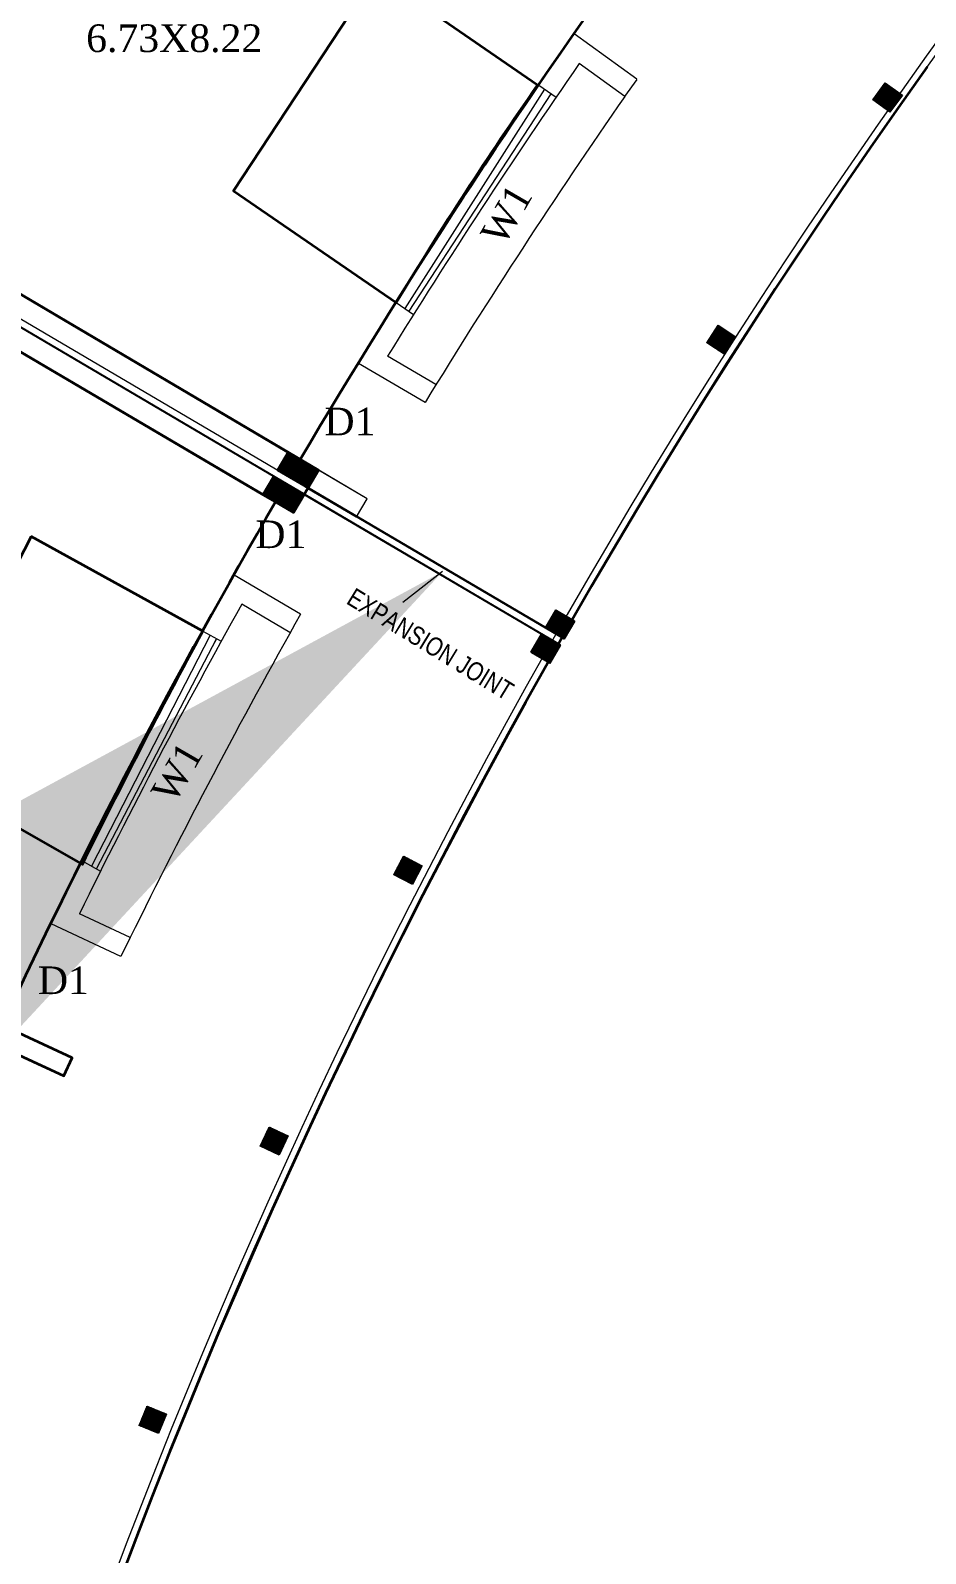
# Model space of a CAD drawing. Header units: metres. Extents: x 43 to 977, y 102 to 459.
# Drawn here: x 774.27 to 783.99, y 191.23 to 207.76 of the extents above; entities that cross this region are included whole.
import ezdxf

# ---------------------------------------------------------------- set-up
doc = ezdxf.new("R2010")
doc.units = ezdxf.units.M
doc.header["$MEASUREMENT"] = 0
doc.linetypes.add('HIDDEN', pattern=[0.375, 0.25, -0.125])
for name, color, linetype, lineweight in [('BLK_1_FLR_3_BLT_UP_AREA_DEDUCT', 4, 'Continuous', 35), ('BLK_1_FLR_3_CARPET_AREA', 10, 'Continuous', 35), ('BLK_1_FLR_3_REGULAR_ROOM_14', 7, 'Continuous', 35), ('BLK_1_FLR_3_REGULAR_ROOM_15', 7, 'Continuous', 35), ('BLK_1_FLR_3_ROOM_15_LIGHT_VENTILATION_3', 6, 'Continuous', 35), ('BLK_1_FLR_3_ROOM_16_LIGHT_VENTILATION_3', 6, 'Continuous', 35), ('Column', 1, 'Continuous', 0), ('fence', 15, 'Continuous', 0), ('FURN', 30, 'Continuous', 0), ('HAT', 1, 'Continuous', 0), ('hatch', 7, 'Continuous', 0), ('main wall', 150, 'Continuous', 0), ('RTEXT', 4, 'Continuous', 0), ('TEXT', 130, 'Continuous', 0), ('WALL', 7, 'Continuous', 0)]:
    doc.layers.add(name, color=color, linetype=linetype, lineweight=lineweight)
doc.styles.add('ARIAL NARROW', font='')
doc.styles.add('RTEXT', font='arial.ttf', dxfattribs={"width": 0.8, "height": 8})
doc.styles.add('style2', font='romantic.ttf')
doc.styles.get('ARIAL NARROW').set_extended_font_data('Lydian BT')
doc.dimstyles.new('Copy(2) of S-2', dxfattribs={"dimtxt": 10.5, "dimasz": 8, "dimexe": 2, "dimexo": 50, "dimgap": 5, "dimtad": 0, "dimtoh": 1, "dimdec": 1, "dimzin": 0, "dimdsep": 46, "dimlunit": 4, "dimtxsty": 'ARIAL NARROW', "dimcen": 0.09, "dimdle": 3, "dimse1": 1, "dimse2": 1, "dimclrd": 7, "dimclre": 13, "dimclrt": 7, "dimadec": 0, "dimazin": 0, "dimtfac": 1, "dimtdec": 1, "dimtofl": 0, "dimtmove": 0, "dimatfit": 3, "dimfxl": 0, "dimtolj": 1, "dimtzin": 0, "dimlwd": 13, "dimarcsym": 0})

msp = doc.modelspace()

# ---------------------------------------------------------------- hatches: boundary and pattern name
at = {"layer": 'hatch'}
h = msp.add_hatch(dxfattribs=at)
h.set_pattern_fill('ANSI31', color=256, scale=0.025396, angle=54.00026, style=0)
h.set_pattern_definition([(99.00026034, (-3761.0147, -3214.3701246), (-0.0031354366037, -0.0004966189759), [])])
h.paths.add_polyline_path([(783.55376, 207.19368), (783.41941, 207.00877), (783.60432, 206.87442), (783.73867, 207.05933)])
h = msp.add_hatch(dxfattribs=at)
h.set_pattern_fill('ANSI31', color=256, scale=0.025396, angle=56.686989, style=0)
h.set_pattern_definition([(101.686988574, (-3597.447562, -3426.267956), (-0.003108710956, -0.0006430468843), [])])
h.paths.add_polyline_path([(781.73928, 204.5617), (781.61375, 204.37069), (781.80475, 204.24516), (781.93028, 204.43617)])
h = msp.add_hatch(dxfattribs=at)
h.set_pattern_fill('ANSI31', color=256, scale=0.025396, angle=59.540049, style=0)
h.set_pattern_definition([(104.540048734, (-3415.8412842, -3641.1951436), (-0.00307285014, -0.0007969850187), [])])
h.paths.add_polyline_path([(777.06256, 203.18402), (776.94669, 202.987), (777.27505, 202.79389), (777.39092, 202.99091)])
h = msp.add_hatch(dxfattribs=at)
h.set_pattern_fill('ANSI31', color=256, scale=0.025396, angle=59.540049, style=0)
h.set_pattern_definition([(104.540048734, (-3415.83455, -3641.2018777), (-0.00307285014, -0.0007969850187), [])])
h.paths.add_polyline_path([(777.06929, 203.17729), (776.95342, 202.98027), (777.28179, 202.78715), (777.39766, 202.98417)])
h = msp.add_hatch(dxfattribs=at)
h.set_pattern_fill('ANSI31', color=256, scale=0.025396, angle=59.540049, style=0)
h.set_pattern_definition([(104.540048734, (-3415.995124, -3641.4565644), (-0.00307285014, -0.0007969850187), [])])
h.paths.add_polyline_path([(776.90872, 202.9226), (776.79285, 202.72558), (777.12121, 202.53247), (777.23708, 202.72949)])
h = msp.add_hatch(dxfattribs=at)
h.set_pattern_fill('ANSI31', color=256, scale=0.025396, angle=59.540049, style=0)
h.set_pattern_definition([(104.540048734, (-3415.98839, -3641.4632985), (-0.00307285014, -0.0007969850187), [])])
h.paths.add_polyline_path([(776.91545, 202.91587), (776.79958, 202.71885), (777.12795, 202.52573), (777.24382, 202.72275)])
h = msp.add_hatch(dxfattribs=at)
h.set_pattern_fill('ANSI31', color=256, scale=0.025396, angle=59.538529, style=0)
h.set_pattern_definition([(104.538529406, (-3413.1608024, -3642.720305), (-0.0030728712728, -0.0007969035348), [])])
h.paths.add_polyline_path([(779.97632, 201.47043), (779.86045, 201.27341), (780.05747, 201.15754), (780.17334, 201.35455)])
h = msp.add_hatch(dxfattribs=at)
h.set_pattern_fill('ANSI31', color=256, scale=0.025396, angle=59.538529, style=0)
h.set_pattern_definition([(104.538529406, (-3413.1540682, -3642.7270393), (-0.0030728712728, -0.0007969035348), [])])
h.paths.add_polyline_path([(779.98306, 201.46369), (779.86718, 201.26668), (780.0642, 201.1508), (780.18007, 201.34782)])
h = msp.add_hatch(dxfattribs=at)
h.set_pattern_fill('ANSI31', color=256, scale=0.025396, angle=59.538529, style=0)
h.set_pattern_definition([(104.538529406, (-3413.3161206, -3642.98194), (-0.0030728712728, -0.0007969035348), [])])
h.paths.add_polyline_path([(779.82101, 201.20879), (779.70513, 201.01177), (779.90215, 200.8959), (780.01802, 201.09292)])
h = msp.add_hatch(dxfattribs=at)
h.set_pattern_fill('ANSI31', color=256, scale=0.025396, angle=59.538529, style=0)
h.set_pattern_definition([(104.538529406, (-3413.3093864, -3642.9886743), (-0.0030728712728, -0.0007969035348), [])])
h.paths.add_polyline_path([(779.82774, 201.20206), (779.71187, 201.00504), (779.90888, 200.88917), (780.02476, 201.08618)])
h = msp.add_hatch(dxfattribs=at)
h.set_pattern_fill('ANSI31', color=256, scale=0.025396, angle=62.297451, style=0)
h.set_pattern_definition([(107.297450675, (-3224.9215664, -3842.7686028), (-0.0030309516406, -0.0009438883701), [])])
h.paths.add_polyline_path([(778.32036, 198.79735), (778.21411, 198.59499), (778.41647, 198.48873), (778.52273, 198.6911)])
h = msp.add_hatch(dxfattribs=at)
h.set_pattern_fill('ANSI31', color=256, scale=0.025396, angle=64.780439, style=0)
h.set_pattern_definition([(109.78043949, (-3047.5302544, -4015.3467657), (-0.0029872141099, -0.001074311391), [])])
h.paths.add_polyline_path([(776.86132, 195.8562), (776.76394, 195.64942), (776.97071, 195.55203), (777.0681, 195.75881)])
h = msp.add_hatch(dxfattribs=at)
h.set_pattern_fill('ANSI31', color=256, scale=0.025396, angle=67.81361, style=0)
h.set_pattern_definition([(112.81360989, (-2820.6668657, -4214.841925), (-0.002926183021, -0.0012308720609), [])])
h.paths.add_polyline_path([(775.53504, 192.82562), (775.44873, 192.61397), (775.66038, 192.52766), (775.74669, 192.73931)])

# ---------------------------------------------------------------- linework, layer by layer
at = {"layer": 'BLK_1_FLR_3_BLT_UP_AREA_DEDUCT', "color": 26, "lineweight": 35}
msp.add_lwpolyline([(784.00839, 207.36506), (783.69346, 206.9213), (783.42223, 206.5333), (783.15008, 206.13838), (782.8785, 205.73855), (782.6172, 205.34827), (782.35705, 204.95412), (782.09491, 204.55112), (781.84145, 204.15572), (781.58332, 203.74707), (781.35754, 203.38454), (781.0825, 202.93625), (780.85817, 202.56505), (780.59256, 202.11883), (780.36292, 201.727), (780.11357, 201.29493), (779.90148, 200.92185), (779.64563, 200.46472), (779.454, 200.11708), (779.18881, 199.62833), (778.98481, 199.24606), (778.7432, 198.78591), (778.53146, 198.37586), (778.30887, 197.93763), (778.09952, 197.51849), (777.88591, 197.08362), (777.68913, 196.67624), (777.47439, 196.22403), (777.30685, 195.8654), (777.07439, 195.35903), (776.89792, 194.96752), (776.68596, 194.48877), (776.50118, 194.06347), (776.30919, 193.6134), (776.14488, 193.22125), (775.94414, 192.73307), (775.78017, 192.32649), (775.59088, 191.84796), (775.4452, 191.47263), (775.24947, 190.9582)], dxfattribs=at)
at = {"layer": 'BLK_1_FLR_3_CARPET_AREA', "color": 15, "lineweight": 35, "ltscale": 20}
msp.add_lwpolyline([(762.81617, 190.9788, -0.0203343), (764.47301, 195.65746), (772.70375, 191.83249), (772.80007, 192.03977), (764.55482, 195.87148), (765.01041, 197.06337), (766.1505, 199.66631), (766.40735, 200.21906), (774.63202, 196.41153), (774.7229, 196.60708), (766.50077, 200.42769), (768.02593, 203.52313), (768.3097, 204.06256), (769.68405, 206.54942), (769.83915, 206.81315), (777.12611, 202.52756), (777.2413, 202.72342), (777.39579, 202.98611), (770.11303, 207.28506), (770.41792, 207.7972)], format="xyb", dxfattribs=at)
msp.add_lwpolyline([(784.00821, 207.36506), (783.69327, 206.9213), (783.42205, 206.5333), (783.14989, 206.13838), (782.87832, 205.73855), (782.61701, 205.34827), (782.35687, 204.95412), (782.09473, 204.55112), (781.84126, 204.15572), (781.58313, 203.74707), (781.35736, 203.38454), (781.08232, 202.93625), (780.85799, 202.56505), (780.59237, 202.11883), (780.36274, 201.727), (780.11339, 201.29493), (779.90129, 200.92185), (779.64544, 200.46472), (779.45381, 200.11708), (779.18862, 199.62833), (778.98463, 199.24606), (778.74301, 198.78591), (778.53128, 198.37586), (778.30869, 197.93763), (778.09933, 197.51849), (777.88573, 197.08362), (777.68894, 196.67624), (777.47421, 196.22403), (777.30666, 195.8654), (777.0742, 195.35903), (776.89773, 194.96752), (776.68578, 194.48877), (776.50099, 194.06347), (776.30901, 193.6134), (776.14469, 193.22125), (775.94396, 192.73307), (775.77998, 192.32649), (775.5907, 191.84796), (775.44501, 191.47263), (775.24928, 190.9582)], dxfattribs=at)
at = {"layer": 'BLK_1_FLR_3_REGULAR_ROOM_14', "color": 3, "lineweight": 35, "ltscale": 20}
msp.add_lwpolyline([(780.8778, 208.71756), (780.75459, 208.80708), (774.22368, 213.55247), (773.86542, 213.05936), (772.32052, 210.81206), (771.98578, 210.3027), (770.41792, 207.7972), (770.11303, 207.28506), (777.19896, 203.1023, -0.0233726)], format="xyb", close=True, dxfattribs=at)
at = {"layer": 'BLK_1_FLR_3_REGULAR_ROOM_15', "color": 3, "lineweight": 35, "ltscale": 20}
msp.add_lwpolyline([(776.93005, 202.64286), (776.79774, 202.72067), (769.83915, 206.81315), (769.68405, 206.54942), (768.3097, 204.06256), (768.02593, 203.52313), (766.50092, 200.42798), (766.6391, 200.36377), (771.82431, 197.95411), (771.8244, 197.9543), (772.03168, 197.85798), (773.96291, 196.96032, -0.02231829)], format="xyb", close=True, dxfattribs=at)
at = {"layer": 'BLK_1_FLR_3_ROOM_15_LIGHT_VENTILATION_3', "color": 3, "lineweight": 35, "ltscale": 20}
msp.add_lwpolyline([(779.77673, 207.16697), (778.02247, 208.37506), (776.47344, 206.018), (778.24184, 204.80738, -0.01580129)], format="xyb", close=True, dxfattribs=at)
at = {"layer": 'BLK_1_FLR_3_ROOM_16_LIGHT_VENTILATION_3', "color": 3, "lineweight": 35, "ltscale": 20}
msp.add_lwpolyline([(774.27539, 202.26696), (772.98797, 199.75909), (774.83238, 198.70561, -0.00992481), (776.14078, 201.23963)], format="xyb", close=True, dxfattribs=at)
at = {"layer": 'Column'}
for points in [[(783.41941, 207.00877), (783.55376, 207.19368), (783.73867, 207.05933), (783.60432, 206.87442)], [(781.61375, 204.37069), (781.73928, 204.5617), (781.93028, 204.43617), (781.80475, 204.24516)], [(776.94669, 202.987), (777.06256, 203.18402), (777.39092, 202.99091), (777.27505, 202.79389)], [(776.95342, 202.98027), (777.06929, 203.17729), (777.39766, 202.98417), (777.28179, 202.78715)], [(776.79285, 202.72558), (776.90872, 202.9226), (777.23708, 202.72949), (777.12121, 202.53247)], [(776.79958, 202.71885), (776.91545, 202.91587), (777.24382, 202.72275), (777.12795, 202.52573)], [(779.86045, 201.27341), (779.97632, 201.47043), (780.17334, 201.35455), (780.05747, 201.15754)], [(779.86718, 201.26668), (779.98306, 201.46369), (780.18007, 201.34782), (780.0642, 201.1508)], [(779.70513, 201.01177), (779.82101, 201.20879), (780.01802, 201.09292), (779.90215, 200.8959)], [(779.71187, 201.00504), (779.82774, 201.20206), (780.02476, 201.08618), (779.90888, 200.88917)], [(778.21411, 198.59499), (778.32036, 198.79735), (778.52273, 198.6911), (778.41647, 198.48873)], [(776.76394, 195.64942), (776.86132, 195.8562), (777.0681, 195.75881), (776.97071, 195.55203)], [(775.44873, 192.61397), (775.53504, 192.82562), (775.74669, 192.73931), (775.66038, 192.52766)]]:
    msp.add_lwpolyline(points, close=True, dxfattribs=at)
at = {"layer": 'fence', "linetype": 'HIDDEN', "ltscale": 8}
msp.add_arc((839.07225, 166.58151), 80.9104, 135.9220173, 169.1952229, dxfattribs=at)
at = {"layer": 'FURN'}
for start, end in [(145.2603953, 148.4625379), (150.6143852, 153.8165278)]:
    msp.add_arc((839.07225, 166.58151), 71.00589, start, end, dxfattribs=at)
at = {"layer": 'main wall', "linetype": 'HIDDEN', "lineweight": -3, "ltscale": 50}
for p, q in [((780.01793, 201.0924), (769.95578, 207.01036)), ((780.02466, 201.08567), (777.24314, 202.7216)), ((780.05886, 201.16183), (777.27733, 202.79776)), ((780.06559, 201.15509), (777.28406, 202.79102)), ((777.80946, 202.48009), (777.28409, 202.78909))]:
    msp.add_line(p, q, dxfattribs=at)
at = {"layer": 'WALL'}
for p, q in [((780.85371, 207.23171), (780.17557, 207.7244)), ((780.72313, 207.04406), (780.22991, 207.4024)), ((777.92534, 202.67711), (770.11034, 207.27344)), ((780.72313, 207.04406), (780.85748, 207.22897)), ((777.80946, 202.48009), (769.99446, 207.07642)), ((777.95137, 204.34119), (777.9474, 204.34353)), ((778.66992, 203.91858), (778.14843, 204.22529)), ((778.55404, 203.72157), (777.83152, 204.14651)), ((777.3909, 202.99102), (777.3909, 202.99102)), ((777.39763, 202.98429), (777.39763, 202.98429)), ((777.92534, 202.67711), (777.39996, 202.98611)), ((777.92534, 202.67711), (777.39996, 202.98611)), ((777.80946, 202.48009), (777.28409, 202.78909)), ((777.80946, 202.48009), (777.92534, 202.67711)), ((777.80946, 202.48009), (777.92534, 202.67711)), ((777.20218, 201.42304), (776.47966, 201.84798)), ((776.36776, 201.64863), (776.36379, 201.65097)), ((777.08631, 201.22602), (776.56482, 201.53273)), ((774.72707, 196.60708), (766.50494, 200.42769)), ((774.63075, 196.3998), (766.40862, 200.22041)), ((775.35258, 197.91265), (774.7997, 198.16956)), ((775.25203, 197.70733), (774.49187, 198.06056)), ((775.35258, 197.91265), (775.25203, 197.70733))]:
    msp.add_line(p, q, dxfattribs=at)
at = {"layer": 'WALL', "ltscale": 20}
for p, q in [((779.85329, 207.12171), (778.33622, 204.74278)), ((778.38058, 204.7124), (779.92459, 207.0729)), ((779.78915, 207.16562), (779.97776, 207.03651)), ((778.24184, 204.80738), (778.43059, 204.67817)), ((776.14078, 201.23963), (776.34099, 201.12937)), ((776.2195, 201.19628), (774.93012, 198.68949)), ((774.98646, 198.65846), (776.291, 201.1569)), ((776.291, 201.1569), (776.27119, 201.11894)), ((774.83002, 198.74462), (775.03023, 198.63436))]:
    msp.add_line(p, q, dxfattribs=at)
at = {"layer": 'WALL', "color": 7}
msp.add_lwpolyline([(802.15552, 204.17968), (802.15552, 209.22555), (805.40677, 209.22557, -0.20084578), (819.49086, 155.3303), (819.49086, 155.3303), (819.49086, 155.3303), (816.65703, 155.31904), (771.45755, 155.3319, -0.20299324), (785.38563, 209.22557), (788.43825, 209.22557), (788.43825, 204.19789), (802.15552, 204.17968), (802.15552, 209.22555), (805.40677, 209.22557)], format="xyb", dxfattribs=at)
at = {"layer": 'WALL'}
for centre, radius, start, end in [((842.0603, 165.83217), 71.45549, 142.5300753, 188.5118777), ((839.07225, 166.58151), 71.84397, 145.0633714, 148.4750902), ((839.07225, 166.58151), 71.6154, 145.2496665, 148.288795), ((839.07225, 166.58151), 71.84397, 150.6018329, 154.0135517), ((839.07225, 166.58151), 71.6154, 150.7881281, 153.8272565), ((839.07225, 166.58151), 71.00589, 154.9847064, 155.1691397), ((839.07225, 166.58151), 71.00589, 154.9847064, 155.1691397)]:
    msp.add_arc(centre, radius, start, end, dxfattribs=at)

# ---------------------------------------------------------------- texts
at = {"layer": 'RTEXT', "style": 'RTEXT', "width": 0.8}
msp.add_text('EXPANSION JOINT', height=0.2031694, rotation=328.604085, dxfattribs=at).set_placement((777.68783, 201.54472))
msp.add_text('EXPANSION JOINT', height=0.2031694, rotation=328.604085, dxfattribs=at).set_placement((777.68783, 201.54472))
at = {"layer": 'TEXT', "color": 4, "style": 'style2'}
for s, p in [('6.73X8.22', (774.87367, 207.52679)), ('D1', (777.46192, 203.36569)), ('D1', (776.71156, 202.14106)), ('D1', (774.34982, 197.29902))]:
    msp.add_text(s, height=0.3, dxfattribs=at).set_placement(p)
for p in [(779.40479, 205.40344), (775.8268, 199.348)]:
    msp.add_text('W1', height=0.3, rotation=59.971017, dxfattribs=at).set_placement(p)

# ---------------------------------------------------------------- leaders
at = {"layer": 'HAT', "color": 5, "linetype": 'Continuous', "lineweight": -3}
msp.add_leader([(778.74576, 201.88612), (778.31329, 201.55063)], dimstyle='Copy(2) of S-2', override={"dimgap": 5, "dimtad": 0}, dxfattribs=at)

doc.saveas('drawing.dxf')
